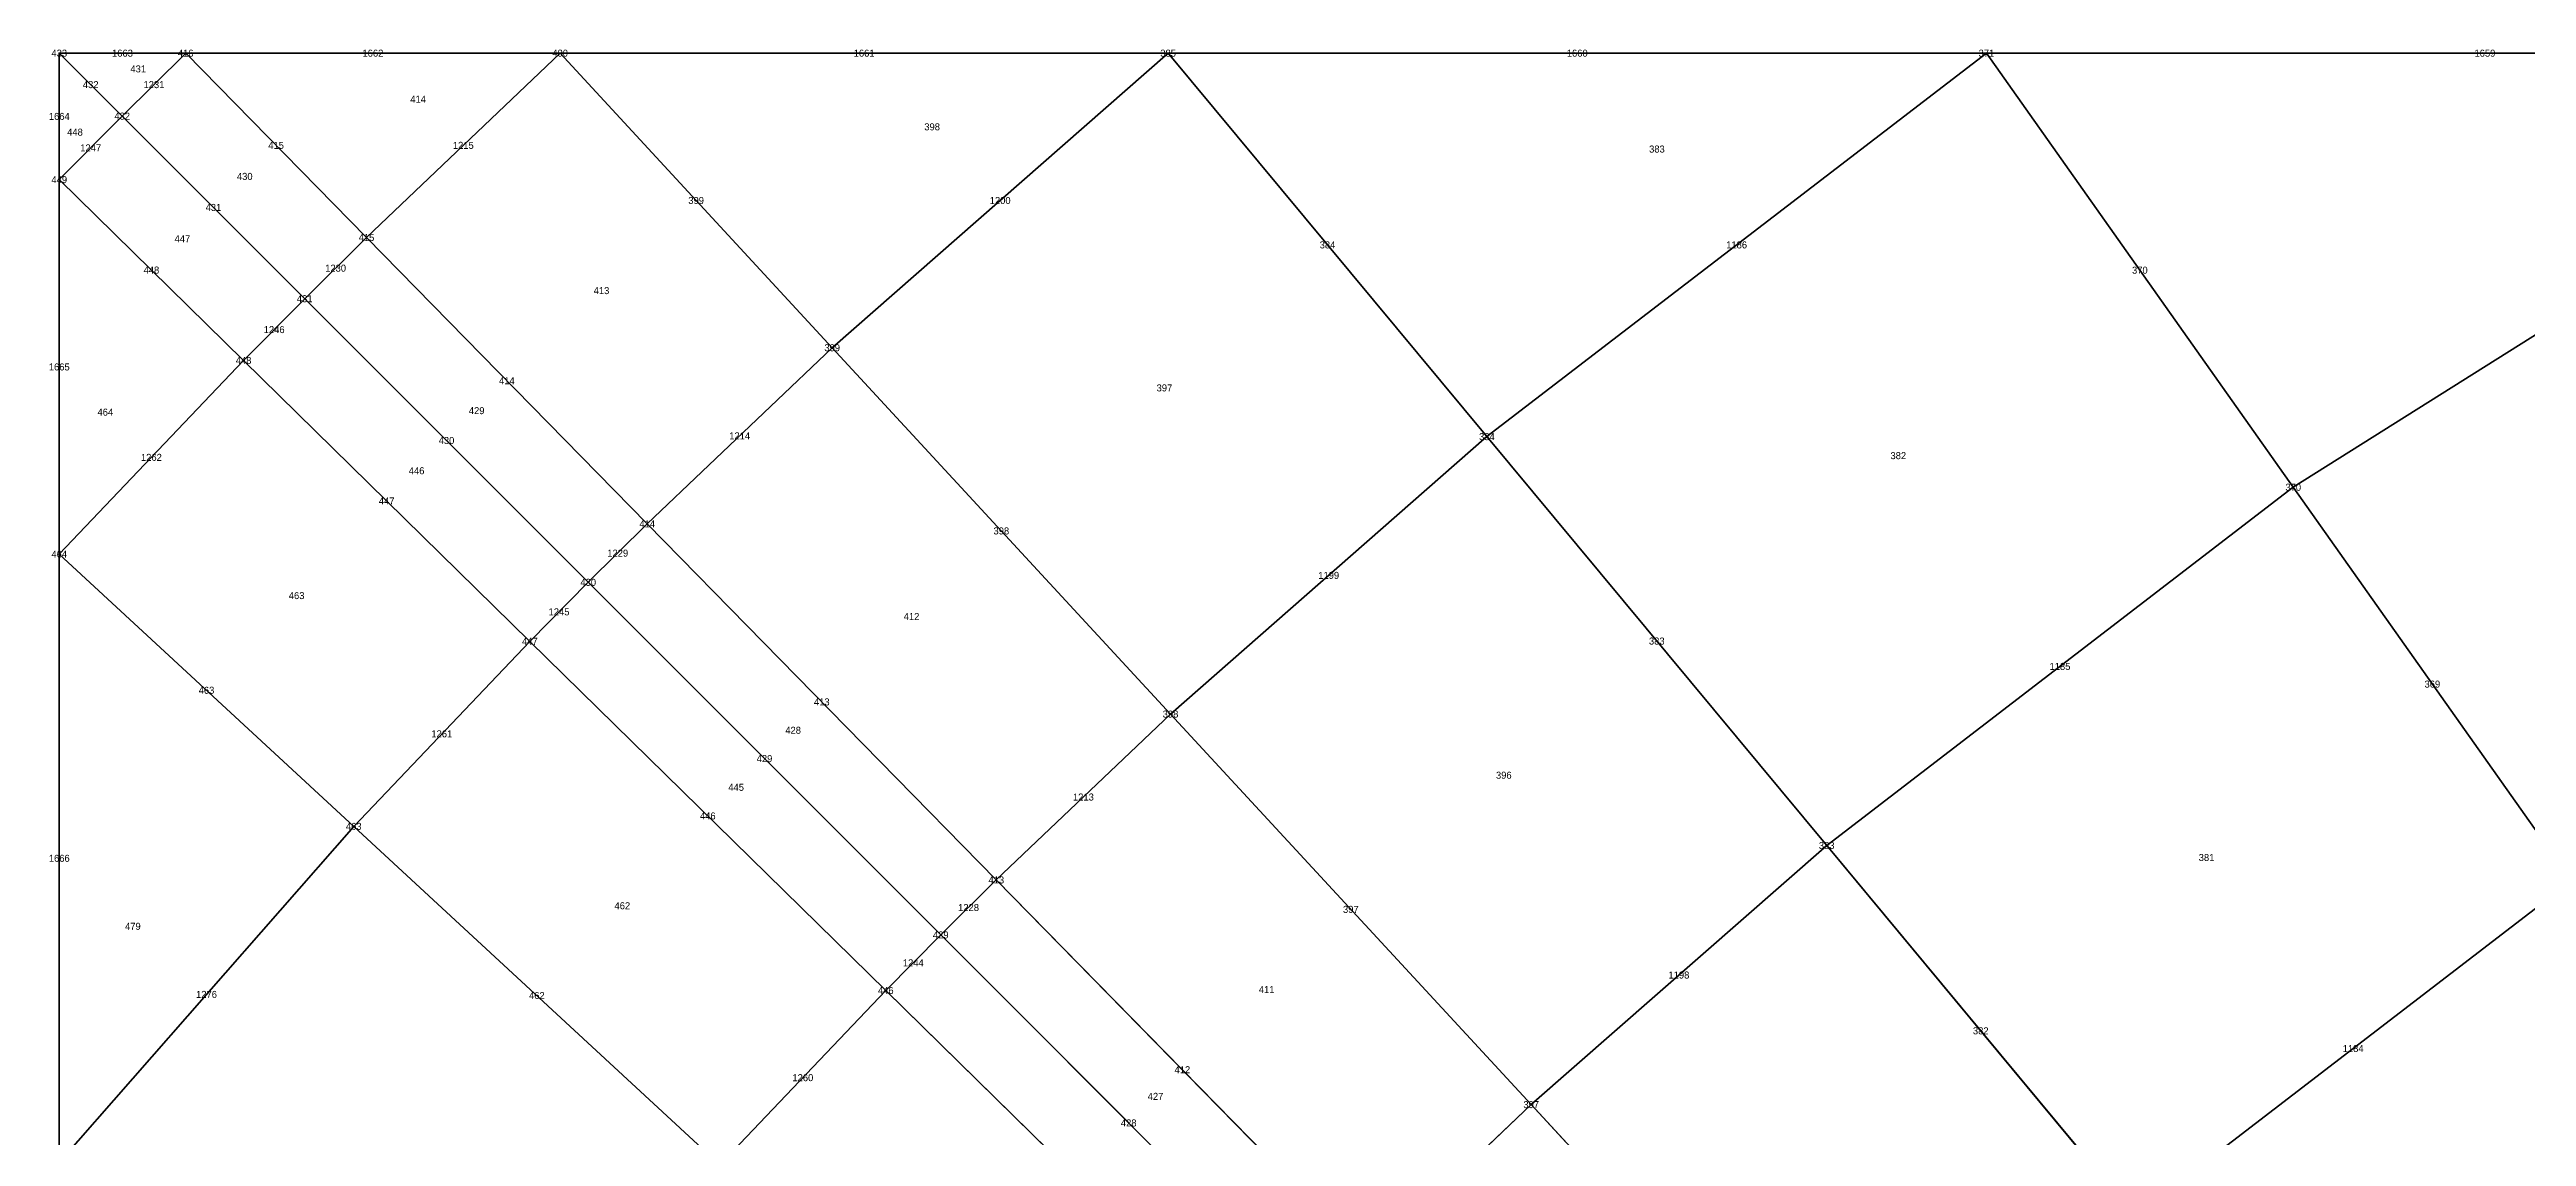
# Model space of a CAD drawing. Header units: metres. Extents: x -1.88 to 1.88, y -1.88 to 1.88.
# Drawn here: x -1.878 to -1.172, y 1.566 to 1.876 of the extents above; entities that cross this region are included whole.
import ezdxf
from ezdxf.enums import TextEntityAlignment as Align

# ---------------------------------------------------------------- set-up
doc = ezdxf.new("R2010")
doc.units = ezdxf.units.M

msp = doc.modelspace()

# ---------------------------------------------------------------- linework, layer by layer
at = {"layer": 'BRANCHES'}
for p, q in [((-1.85707, 1.85707, 0.36579), (-1.875, 1.875, 0)), ((-1.83897, 1.875, 0.36579), (-1.875, 1.875, 0)), ((-1.875, 1.875, 0), (-1.875, 1.83897, 0.36579)), ((-1.83897, 1.875, 0.36579), (-1.85707, 1.85707, 0.36579)), ((-1.78745, 1.82247, 0.71753), (-1.83897, 1.875, 0.36579)), ((-1.73227, 1.875, 0.71753), (-1.83897, 1.875, 0.36579)), ((-1.73227, 1.875, 0.71753), (-1.78745, 1.82247, 0.71753)), ((-1.65474, 1.79108, 1.04169), (-1.73227, 1.875, 0.71753)), ((-1.55901, 1.875, 1.04169), (-1.73227, 1.875, 0.71753)), ((-1.55901, 1.875, 1.04169), (-1.65474, 1.79108, 1.04169)), ((-1.46817, 1.76576, 1.32583), (-1.55901, 1.875, 1.04169)), ((-1.32583, 1.875, 1.32583), (-1.55901, 1.875, 1.04169)), ((-1.32583, 1.875, 1.32583), (-1.46817, 1.76576, 1.32583)), ((-1.23838, 1.75133, 1.55901), (-1.32583, 1.875, 1.32583)), ((-1.04169, 1.875, 1.55901), (-1.32583, 1.875, 1.32583)), ((-1.04169, 1.875, 1.55901), (-1.23838, 1.75133, 1.55901)), ((-1.85707, 1.85707, 0.36579), (-1.875, 1.83897, 0.36579)), ((-1.80505, 1.80505, 0.71753), (-1.85707, 1.85707, 0.36579)), ((-1.82247, 1.78745, 0.71753), (-1.875, 1.83897, 0.36579)), ((-1.875, 1.83897, 0.36579), (-1.875, 1.73227, 0.71753)), ((-1.78745, 1.82247, 0.71753), (-1.80505, 1.80505, 0.71753)), ((-1.70745, 1.7409, 1.04169), (-1.78745, 1.82247, 0.71753)), ((-1.80505, 1.80505, 0.71753), (-1.82247, 1.78745, 0.71753)), ((-1.72426, 1.72426, 1.04169), (-1.80505, 1.80505, 0.71753)), ((-1.82247, 1.78745, 0.71753), (-1.875, 1.73227, 0.71753)), ((-1.7409, 1.70745, 1.04169), (-1.82247, 1.78745, 0.71753)), ((-1.65474, 1.79108, 1.04169), (-1.70745, 1.7409, 1.04169)), ((-1.55833, 1.68673, 1.32583), (-1.65474, 1.79108, 1.04169)), ((-1.46817, 1.76576, 1.32583), (-1.55833, 1.68673, 1.32583)), ((-1.37134, 1.6493, 1.55901), (-1.46817, 1.76576, 1.32583)), ((-1.23838, 1.75133, 1.55901), (-1.37134, 1.6493, 1.55901)), ((-1.15909, 1.6392, 1.73227), (-1.23838, 1.75133, 1.55901)), ((-1.70745, 1.7409, 1.04169), (-1.72426, 1.72426, 1.04169)), ((-1.60797, 1.63947, 1.32583), (-1.70745, 1.7409, 1.04169)), ((-1.79108, 1.65474, 1.04169), (-1.875, 1.73227, 0.71753)), ((-1.875, 1.73227, 0.71753), (-1.875, 1.55901, 1.04169)), ((-1.72426, 1.72426, 1.04169), (-1.7409, 1.70745, 1.04169)), ((-1.6238, 1.6238, 1.32583), (-1.72426, 1.72426, 1.04169)), ((-1.7409, 1.70745, 1.04169), (-1.79108, 1.65474, 1.04169)), ((-1.63947, 1.60797, 1.32583), (-1.7409, 1.70745, 1.04169)), ((-1.55833, 1.68673, 1.32583), (-1.60797, 1.63947, 1.32583)), ((-1.45555, 1.57548, 1.55901), (-1.55833, 1.68673, 1.32583)), ((-1.79108, 1.65474, 1.04169), (-1.875, 1.55901, 1.04169)), ((-1.68673, 1.55833, 1.32583), (-1.79108, 1.65474, 1.04169)), ((-1.37134, 1.6493, 1.55901), (-1.45555, 1.57548, 1.55901)), ((-1.28354, 1.5437, 1.73227), (-1.37134, 1.6493, 1.55901)), ((-1.60797, 1.63947, 1.32583), (-1.6238, 1.6238, 1.32583)), ((-1.50192, 1.53134, 1.55901), (-1.60797, 1.63947, 1.32583)), ((-1.15909, 1.6392, 1.73227), (-1.28354, 1.5437, 1.73227)), ((-1.6238, 1.6238, 1.32583), (-1.63947, 1.60797, 1.32583)), ((-1.5167, 1.5167, 1.55901), (-1.6238, 1.6238, 1.32583)), ((-1.63947, 1.60797, 1.32583), (-1.68673, 1.55833, 1.32583)), ((-1.53134, 1.50192, 1.55901), (-1.63947, 1.60797, 1.32583)), ((-1.45555, 1.57548, 1.55901), (-1.50192, 1.53134, 1.55901)), ((-1.36236, 1.4746, 1.73227), (-1.45555, 1.57548, 1.55901))]:
    msp.add_line(p, q, dxfattribs=at)
at = {"layer": 'Faces'}
for points in [[(-1.83897, 1.875, 0.36579), (-1.85707, 1.85707, 0.36579), (-1.875, 1.875, 0), (-1.83897, 1.875, 0.36579)], [(-1.85707, 1.85707, 0.36579), (-1.875, 1.83897, 0.36579), (-1.875, 1.83897, 0.36579), (-1.875, 1.875, 0)], [(-1.78745, 1.82247, 0.71753), (-1.80505, 1.80505, 0.71753), (-1.85707, 1.85707, 0.36579), (-1.83897, 1.875, 0.36579)], [(-1.73227, 1.875, 0.71753), (-1.78745, 1.82247, 0.71753), (-1.83897, 1.875, 0.36579), (-1.73227, 1.875, 0.71753)], [(-1.65474, 1.79108, 1.04169), (-1.70745, 1.7409, 1.04169), (-1.78745, 1.82247, 0.71753), (-1.73227, 1.875, 0.71753)], [(-1.55901, 1.875, 1.04169), (-1.65474, 1.79108, 1.04169), (-1.73227, 1.875, 0.71753), (-1.55901, 1.875, 1.04169)], [(-1.46817, 1.76576, 1.32583), (-1.55833, 1.68673, 1.32583), (-1.65474, 1.79108, 1.04169), (-1.55901, 1.875, 1.04169)], [(-1.32583, 1.875, 1.32583), (-1.46817, 1.76576, 1.32583), (-1.55901, 1.875, 1.04169), (-1.32583, 1.875, 1.32583)], [(-1.23838, 1.75133, 1.55901), (-1.37134, 1.6493, 1.55901), (-1.46817, 1.76576, 1.32583), (-1.32583, 1.875, 1.32583)], [(-1.04169, 1.875, 1.55901), (-1.23838, 1.75133, 1.55901), (-1.32583, 1.875, 1.32583), (-1.04169, 1.875, 1.55901)], [(-0.975, 1.75495, 1.73227), (-1.15909, 1.6392, 1.73227), (-1.23838, 1.75133, 1.55901), (-1.04169, 1.875, 1.55901)], [(-1.80505, 1.80505, 0.71753), (-1.82247, 1.78745, 0.71753), (-1.875, 1.83897, 0.36579), (-1.85707, 1.85707, 0.36579)], [(-1.82247, 1.78745, 0.71753), (-1.875, 1.73227, 0.71753), (-1.875, 1.73227, 0.71753), (-1.875, 1.83897, 0.36579)], [(-1.70745, 1.7409, 1.04169), (-1.72426, 1.72426, 1.04169), (-1.80505, 1.80505, 0.71753), (-1.78745, 1.82247, 0.71753)], [(-1.72426, 1.72426, 1.04169), (-1.7409, 1.70745, 1.04169), (-1.82247, 1.78745, 0.71753), (-1.80505, 1.80505, 0.71753)], [(-1.7409, 1.70745, 1.04169), (-1.79108, 1.65474, 1.04169), (-1.875, 1.73227, 0.71753), (-1.82247, 1.78745, 0.71753)], [(-1.55833, 1.68673, 1.32583), (-1.60797, 1.63947, 1.32583), (-1.70745, 1.7409, 1.04169), (-1.65474, 1.79108, 1.04169)], [(-1.37134, 1.6493, 1.55901), (-1.45555, 1.57548, 1.55901), (-1.55833, 1.68673, 1.32583), (-1.46817, 1.76576, 1.32583)], [(-1.15909, 1.6392, 1.73227), (-1.28354, 1.5437, 1.73227), (-1.37134, 1.6493, 1.55901), (-1.23838, 1.75133, 1.55901)], [(-1.60797, 1.63947, 1.32583), (-1.6238, 1.6238, 1.32583), (-1.72426, 1.72426, 1.04169), (-1.70745, 1.7409, 1.04169)], [(-1.79108, 1.65474, 1.04169), (-1.875, 1.55901, 1.04169), (-1.875, 1.55901, 1.04169), (-1.875, 1.73227, 0.71753)], [(-1.6238, 1.6238, 1.32583), (-1.63947, 1.60797, 1.32583), (-1.7409, 1.70745, 1.04169), (-1.72426, 1.72426, 1.04169)], [(-1.63947, 1.60797, 1.32583), (-1.68673, 1.55833, 1.32583), (-1.79108, 1.65474, 1.04169), (-1.7409, 1.70745, 1.04169)], [(-1.45555, 1.57548, 1.55901), (-1.50192, 1.53134, 1.55901), (-1.60797, 1.63947, 1.32583), (-1.55833, 1.68673, 1.32583)], [(-1.68673, 1.55833, 1.32583), (-1.76576, 1.46817, 1.32583), (-1.875, 1.55901, 1.04169), (-1.79108, 1.65474, 1.04169)], [(-1.28354, 1.5437, 1.73227), (-1.36236, 1.4746, 1.73227), (-1.45555, 1.57548, 1.55901), (-1.37134, 1.6493, 1.55901)], [(-1.50192, 1.53134, 1.55901), (-1.5167, 1.5167, 1.55901), (-1.6238, 1.6238, 1.32583), (-1.60797, 1.63947, 1.32583)], [(-1.10294, 1.55979, 1.83897), (-1.22136, 1.46892, 1.83897), (-1.28354, 1.5437, 1.73227), (-1.15909, 1.6392, 1.73227)], [(-1.5167, 1.5167, 1.55901), (-1.53134, 1.50192, 1.55901), (-1.63947, 1.60797, 1.32583), (-1.6238, 1.6238, 1.32583)], [(-1.53134, 1.50192, 1.55901), (-1.57548, 1.45555, 1.55901), (-1.68673, 1.55833, 1.32583), (-1.63947, 1.60797, 1.32583)], [(-1.36236, 1.4746, 1.73227), (-1.40575, 1.43329, 1.73227), (-1.50192, 1.53134, 1.55901), (-1.45555, 1.57548, 1.55901)]]:
    msp.add_3dface(points, dxfattribs=at)
at = {"layer": 'NODI-Estradosso'}
for p in [(-1.875, 1.875, 1.29653), (-1.83897, 1.875, 1.34714), (-1.73227, 1.875, 1.48184), (-1.55901, 1.875, 1.66316), (-1.32583, 1.875, 1.8544), (-1.85707, 1.85707, 1.34714), (-1.875, 1.83897, 1.34714), (-1.78745, 1.82247, 1.48184), (-1.80505, 1.80505, 1.48184), (-1.82247, 1.78745, 1.48184), (-1.65474, 1.79108, 1.66316), (-1.46817, 1.76576, 1.8544), (-1.23838, 1.75133, 2.02768), (-1.70745, 1.7409, 1.66316), (-1.875, 1.73227, 1.48184), (-1.72426, 1.72426, 1.66316), (-1.7409, 1.70745, 1.66316), (-1.55833, 1.68673, 1.8544), (-1.79108, 1.65474, 1.66316), (-1.37134, 1.6493, 2.02768), (-1.60797, 1.63947, 1.8544), (-1.6238, 1.6238, 1.8544), (-1.63947, 1.60797, 1.8544), (-1.45555, 1.57548, 2.02768)]:
    msp.add_point(p, dxfattribs=at)
at = {"layer": 'NODI-Intradosso'}
for p in [(-1.875, 1.875, 0), (-1.83897, 1.875, 0.36579), (-1.73227, 1.875, 0.71753), (-1.55901, 1.875, 1.04169), (-1.32583, 1.875, 1.32583), (-1.85707, 1.85707, 0.36579), (-1.875, 1.83897, 0.36579), (-1.78745, 1.82247, 0.71753), (-1.80505, 1.80505, 0.71753), (-1.82247, 1.78745, 0.71753), (-1.65474, 1.79108, 1.04169), (-1.46817, 1.76576, 1.32583), (-1.23838, 1.75133, 1.55901), (-1.70745, 1.7409, 1.04169), (-1.875, 1.73227, 0.71753), (-1.72426, 1.72426, 1.04169), (-1.7409, 1.70745, 1.04169), (-1.55833, 1.68673, 1.32583), (-1.79108, 1.65474, 1.04169), (-1.37134, 1.6493, 1.55901), (-1.60797, 1.63947, 1.32583), (-1.6238, 1.6238, 1.32583), (-1.63947, 1.60797, 1.32583), (-1.45555, 1.57548, 1.55901)]:
    msp.add_point(p, dxfattribs=at)

# ---------------------------------------------------------------- texts
at = {"layer": 'BRANCHES-Index'}
for s, p in [('1663', (-1.85699, 1.875, 0.1829)), ('1662', (-1.78562, 1.875, 0.54166)), ('1661', (-1.64564, 1.875, 0.87961)), ('1660', (-1.44242, 1.875, 1.18376)), ('1659', (-1.18376, 1.875, 1.44242)), ('432', (-1.86604, 1.86604, 0.1829)), ('1231', (-1.84802, 1.86604, 0.36579)), ('1664', (-1.875, 1.85699, 0.1829)), ('415', (-1.81321, 1.84874, 0.54166)), ('1215', (-1.75986, 1.84874, 0.71753)), ('1247', (-1.86604, 1.84802, 0.36579)), ('431', (-1.83106, 1.83106, 0.54166)), ('399', (-1.69351, 1.83304, 0.87961)), ('1200', (-1.60687, 1.83304, 1.04169)), ('384', (-1.51359, 1.82038, 1.18376)), ('1186', (-1.397, 1.82038, 1.32583)), ('448', (-1.84874, 1.81321, 0.54166)), ('1230', (-1.79625, 1.81376, 0.71753)), ('370', (-1.2821, 1.81317, 1.44242)), ('1246', (-1.81376, 1.79625, 0.71753)), ('1665', (-1.875, 1.78562, 0.54166)), ('414', (-1.74745, 1.78169, 0.87961)), ('430', (-1.76465, 1.76465, 0.87961)), ('1214', (-1.6811, 1.76599, 1.04169)), ('1262', (-1.84874, 1.75986, 0.71753)), ('447', (-1.78169, 1.74745, 0.87961)), ('398', (-1.60654, 1.7389, 1.18376)), ('1229', (-1.71585, 1.73258, 1.04169)), ('1199', (-1.51325, 1.72624, 1.32583)), ('1245', (-1.73258, 1.71585, 1.04169)), ('383', (-1.41976, 1.70753, 1.44242)), ('1185', (-1.30486, 1.70031, 1.55901)), ('463', (-1.83304, 1.69351, 0.87961)), ('369', (-1.19874, 1.69527, 1.64564)), ('413', (-1.65771, 1.69019, 1.18376)), ('1261', (-1.76599, 1.6811, 1.04169)), ('429', (-1.67403, 1.67403, 1.18376)), ('1213', (-1.58315, 1.6631, 1.32583)), ('446', (-1.69019, 1.65771, 1.18376)), ('1666', (-1.875, 1.64564, 0.87961)), ('1228', (-1.61588, 1.63163, 1.32583)), ('397', (-1.50694, 1.6311, 1.44242)), ('1244', (-1.63163, 1.61588, 1.32583)), ('1198', (-1.41345, 1.61239, 1.55901)), ('1276', (-1.83304, 1.60687, 1.04169)), ('462', (-1.7389, 1.60654, 1.18376)), ('382', (-1.32744, 1.5965, 1.64564)), ('1184', (-1.22131, 1.59145, 1.73227)), ('1260', (-1.6631, 1.58315, 1.32583)), ('412', (-1.55494, 1.58541, 1.44242)), ('428', (-1.57025, 1.57025, 1.44242))]:
    msp.add_text(s, height=0.002, dxfattribs=at).set_placement(p, align=Align.MIDDLE_CENTER)
at = {"layer": 'Faces-Index'}
for s, p in [('431', (-1.8525, 1.87052, 0.27435)), ('414', (-1.77274, 1.86187, 0.6296)), ('448', (-1.87052, 1.8525, 0.27435)), ('398', (-1.62626, 1.85402, 0.96065)), ('383', (-1.41971, 1.84769, 1.25479)), ('430', (-1.82214, 1.8399, 0.54166)), ('447', (-1.8399, 1.82214, 0.54166)), ('413', (-1.72048, 1.80736, 0.87961)), ('397', (-1.56006, 1.77964, 1.18376)), ('464', (-1.86187, 1.77274, 0.6296)), ('429', (-1.75605, 1.77317, 0.87961)), ('382', (-1.35093, 1.76035, 1.44242)), ('446', (-1.77317, 1.75605, 0.87961)), ('463', (-1.80736, 1.72048, 0.87961)), ('412', (-1.63212, 1.71454, 1.18376)), ('428', (-1.66587, 1.68211, 1.18376)), ('445', (-1.68211, 1.66587, 1.18376)), ('396', (-1.46335, 1.66931, 1.44242)), ('381', (-1.26309, 1.64588, 1.64564)), ('462', (-1.71454, 1.63212, 1.18376)), ('479', (-1.85402, 1.62626, 0.96065)), ('411', (-1.53094, 1.60825, 1.44242)), ('427', (-1.5626, 1.57783, 1.44242))]:
    msp.add_text(s, height=0.002, dxfattribs=at).set_placement(p, align=Align.MIDDLE_CENTER)
at = {"layer": 'NODI-Index'}
for s, p in [('433', (-1.875, 1.875, 0)), ('416', (-1.83897, 1.875, 0.36579)), ('400', (-1.73227, 1.875, 0.71753)), ('385', (-1.55901, 1.875, 1.04169)), ('371', (-1.32583, 1.875, 1.32583)), ('432', (-1.85707, 1.85707, 0.36579)), ('449', (-1.875, 1.83897, 0.36579)), ('415', (-1.78745, 1.82247, 0.71753)), ('431', (-1.80505, 1.80505, 0.71753)), ('448', (-1.82247, 1.78745, 0.71753)), ('399', (-1.65474, 1.79108, 1.04169)), ('384', (-1.46817, 1.76576, 1.32583)), ('370', (-1.23838, 1.75133, 1.55901)), ('414', (-1.70745, 1.7409, 1.04169)), ('464', (-1.875, 1.73227, 0.71753)), ('430', (-1.72426, 1.72426, 1.04169)), ('447', (-1.7409, 1.70745, 1.04169)), ('398', (-1.55833, 1.68673, 1.32583)), ('463', (-1.79108, 1.65474, 1.04169)), ('383', (-1.37134, 1.6493, 1.55901)), ('413', (-1.60797, 1.63947, 1.32583)), ('429', (-1.6238, 1.6238, 1.32583)), ('446', (-1.63947, 1.60797, 1.32583)), ('397', (-1.45555, 1.57548, 1.55901))]:
    msp.add_text(s, height=0.002, dxfattribs=at).set_placement(p, align=Align.MIDDLE_CENTER)

doc.saveas('drawing.dxf')
